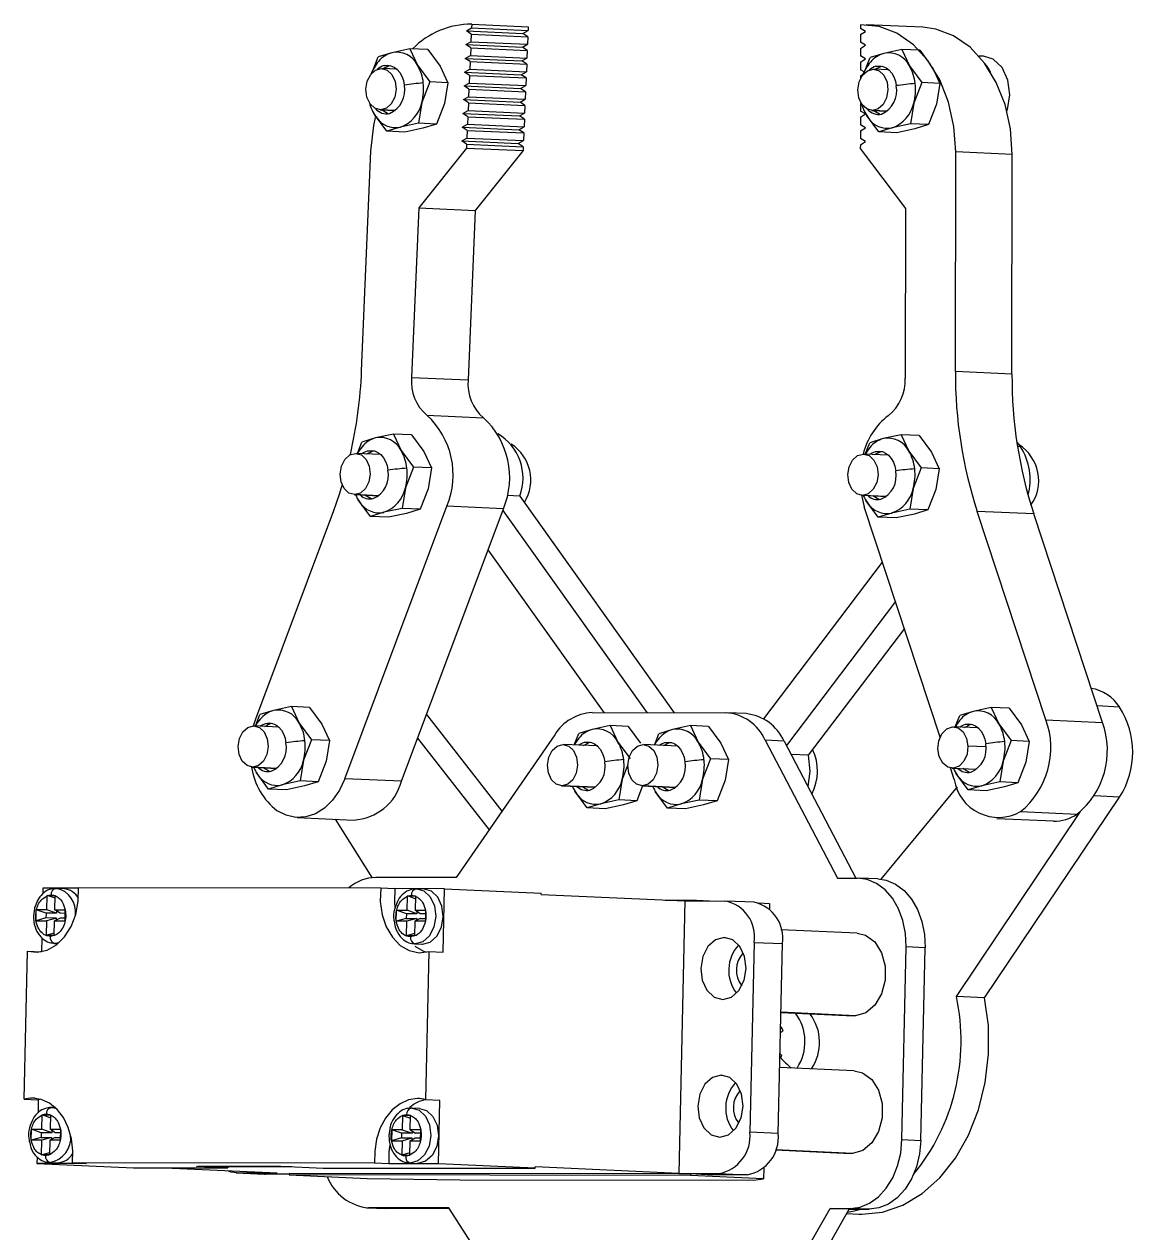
# Model space of a CAD drawing. Header units: millimetres. Extents: x 0 to 1189, y 0 to 841.
# Drawn here: x 595.31 to 627.51, y 487.13 to 522.24 of the extents above; entities that cross this region are included whole.
import ezdxf

# ---------------------------------------------------------------- set-up
doc = ezdxf.new("R2010")
doc.units = ezdxf.units.MM

msp = doc.modelspace()

# ---------------------------------------------------------------- linework, layer by layer
at = {"color": 7, "linetype": 'Continuous', "lineweight": 25}
for p, q in [((608.153, 522.042), (608.302, 522.126)), ((608.307, 522.236), (608.302, 522.126)), ((608.302, 522.126), (609.945, 522.051)), ((608.307, 522.236), (609.95, 522.162)), ((609.95, 522.162), (609.945, 522.051)), ((619.598, 522.221), (619.598, 522.111)), ((619.744, 522.027), (619.598, 522.111)), ((621.408, 522.146), (619.765, 522.221)), ((608.295, 521.947), (608.153, 522.042)), ((608.153, 522.042), (609.796, 521.968)), ((608.295, 521.947), (608.285, 521.726)), ((608.295, 521.947), (609.938, 521.872)), ((609.796, 521.968), (609.945, 522.051)), ((609.938, 521.872), (609.796, 521.968)), ((609.938, 521.872), (609.928, 521.652)), ((619.598, 521.932), (619.744, 522.027)), ((619.598, 521.932), (619.598, 521.711)), ((605.985, 521.407), (605.594, 521.287)), ((606.509, 521.521), (605.985, 521.407)), ((606.509, 521.521), (606.733, 521.042)), ((607.032, 521.497), (606.509, 521.521)), ((607.032, 521.497), (607.39, 521.012)), ((608.136, 521.643), (608.285, 521.726)), ((608.278, 521.547), (608.136, 521.643)), ((608.136, 521.643), (609.779, 521.568)), ((608.278, 521.547), (608.268, 521.327)), ((608.278, 521.547), (609.921, 521.473)), ((608.285, 521.726), (609.928, 521.652)), ((609.779, 521.568), (609.928, 521.652)), ((609.921, 521.473), (609.779, 521.568)), ((609.921, 521.473), (609.911, 521.252)), ((619.597, 521.532), (619.743, 521.627)), ((619.597, 521.532), (619.597, 521.312)), ((619.743, 521.627), (619.598, 521.711)), ((620.272, 521.388), (619.882, 521.268)), ((620.796, 521.502), (620.272, 521.388)), ((620.796, 521.502), (621.02, 521.023)), ((621.319, 521.478), (620.796, 521.502)), ((621.319, 521.478), (621.622, 521.069)), ((605.406, 520.805), (605.594, 521.287)), ((606.733, 521.042), (607.091, 520.557)), ((608.119, 521.243), (608.268, 521.327)), ((608.261, 521.148), (608.119, 521.243)), ((608.119, 521.243), (609.762, 521.168)), ((608.261, 521.148), (608.251, 520.927)), ((608.261, 521.148), (609.904, 521.073)), ((608.268, 521.327), (609.911, 521.252)), ((609.762, 521.168), (609.911, 521.252)), ((609.904, 521.073), (609.762, 521.168)), ((609.904, 521.073), (609.894, 520.853)), ((619.743, 521.228), (619.597, 521.312)), ((619.597, 521.133), (619.743, 521.228)), ((619.597, 521.133), (619.597, 520.912)), ((619.698, 520.799), (619.882, 521.268)), ((623.17, 521.303), (623.035, 521.309)), ((606.137, 520.926), (605.699, 520.945)), ((605.737, 520.944), (605.901, 521.026)), ((605.76, 521.032), (605.901, 521.026)), ((605.901, 521.026), (605.943, 521.034)), ((607.39, 521.012), (607.614, 520.534)), ((608.102, 520.843), (608.251, 520.927)), ((608.244, 520.748), (608.102, 520.843)), ((608.102, 520.843), (609.745, 520.769)), ((608.244, 520.748), (608.234, 520.527)), ((608.244, 520.748), (609.887, 520.673)), ((608.251, 520.927), (609.894, 520.853)), ((609.745, 520.769), (609.894, 520.853)), ((609.887, 520.673), (609.745, 520.769)), ((619.596, 520.733), (619.671, 520.781)), ((619.596, 520.733), (619.596, 520.648)), ((619.702, 520.851), (619.597, 520.912)), ((620.424, 520.907), (619.986, 520.926)), ((620.024, 520.925), (620.188, 521.007)), ((620.048, 521.013), (620.188, 521.007)), ((620.188, 521.007), (620.23, 521.015)), ((621.02, 521.023), (621.379, 520.538)), ((621.677, 520.993), (621.901, 520.515)), ((607.091, 520.557), (606.858, 519.961)), ((607.614, 520.534), (607.091, 520.557)), ((607.614, 520.534), (607.515, 519.932)), ((608.085, 520.444), (608.234, 520.527)), ((608.227, 520.348), (608.085, 520.444)), ((608.085, 520.444), (609.728, 520.369)), ((608.227, 520.348), (608.217, 520.128)), ((608.227, 520.348), (609.87, 520.274)), ((608.234, 520.527), (609.877, 520.453)), ((609.728, 520.369), (609.877, 520.453)), ((609.87, 520.274), (609.728, 520.369)), ((609.887, 520.673), (609.877, 520.453)), ((621.379, 520.538), (621.145, 519.943)), ((621.901, 520.515), (621.379, 520.538)), ((621.901, 520.515), (621.802, 519.913)), ((608.068, 520.044), (608.217, 520.128)), ((608.21, 519.949), (608.068, 520.044)), ((608.068, 520.044), (609.711, 519.97)), ((608.217, 520.128), (609.86, 520.053)), ((609.711, 519.97), (609.86, 520.053)), ((609.87, 520.274), (609.86, 520.053)), ((605.644, 519.747), (606.082, 519.727)), ((606.858, 519.961), (606.759, 519.36)), ((607.515, 519.932), (607.282, 519.336)), ((608.051, 519.644), (608.2, 519.728)), ((608.193, 519.549), (608.051, 519.644)), ((608.051, 519.644), (609.694, 519.57)), ((608.21, 519.949), (608.2, 519.728)), ((608.2, 519.728), (609.843, 519.654)), ((608.21, 519.949), (609.853, 519.874)), ((609.694, 519.57), (609.843, 519.654)), ((609.853, 519.874), (609.711, 519.97)), ((609.853, 519.874), (609.843, 519.654)), ((619.595, 519.934), (619.595, 519.713)), ((619.741, 519.629), (619.595, 519.713)), ((619.931, 519.728), (620.369, 519.708)), ((621.145, 519.943), (621.046, 519.341)), ((621.802, 519.913), (621.569, 519.317)), ((605.844, 519.125), (605.486, 519.61)), ((606.759, 519.36), (606.234, 519.246)), ((607.282, 519.336), (606.759, 519.36)), ((607.282, 519.336), (606.891, 519.216)), ((608.034, 519.245), (608.183, 519.328)), ((608.193, 519.549), (608.183, 519.328)), ((608.183, 519.328), (609.826, 519.254)), ((608.193, 519.549), (609.836, 519.474)), ((609.836, 519.474), (609.694, 519.57)), ((609.836, 519.474), (609.826, 519.254)), ((619.595, 519.534), (619.594, 519.313)), ((619.74, 519.229), (619.594, 519.313)), ((619.595, 519.534), (619.741, 519.629)), ((620.131, 519.106), (619.773, 519.591)), ((621.046, 519.341), (620.522, 519.227)), ((621.569, 519.317), (621.046, 519.341)), ((621.569, 519.317), (621.179, 519.197)), ((606.234, 519.246), (605.844, 519.125)), ((606.367, 519.102), (605.844, 519.125)), ((606.891, 519.216), (606.367, 519.102)), ((608.017, 518.845), (608.166, 518.929)), ((608.176, 519.149), (608.034, 519.245)), ((608.034, 519.245), (609.677, 519.17)), ((608.176, 519.149), (608.166, 518.929)), ((608.166, 518.929), (609.809, 518.854)), ((608.176, 519.149), (609.819, 519.075)), ((609.677, 519.17), (609.826, 519.254)), ((609.819, 519.075), (609.677, 519.17)), ((609.819, 519.075), (609.809, 518.854)), ((619.594, 519.134), (619.74, 519.229)), ((619.594, 519.134), (619.594, 518.914)), ((620.522, 519.227), (620.131, 519.106)), ((620.654, 519.083), (620.131, 519.106)), ((621.179, 519.197), (620.654, 519.083)), ((608.154, 518.639), (606.768, 516.899)), ((608.159, 518.75), (608.017, 518.845)), ((608.017, 518.845), (609.66, 518.771)), ((608.159, 518.75), (608.154, 518.639)), ((608.154, 518.639), (609.797, 518.565)), ((608.159, 518.75), (609.802, 518.675)), ((609.66, 518.771), (609.809, 518.854)), ((609.802, 518.675), (609.66, 518.771)), ((609.802, 518.675), (609.797, 518.565)), ((619.594, 518.735), (619.593, 518.624)), ((619.593, 518.624), (620.903, 516.881)), ((619.74, 518.83), (619.594, 518.914)), ((619.594, 518.735), (619.74, 518.83)), ((605.109, 512.169), (605.38, 518.55)), ((609.797, 518.565), (608.411, 516.825)), ((622.355, 512.146), (622.364, 518.528)), ((624.006, 518.454), (622.364, 518.528)), ((623.997, 512.072), (624.006, 518.454)), ((606.768, 516.899), (606.558, 511.976)), ((606.768, 516.899), (608.411, 516.825)), ((608.411, 516.825), (608.201, 511.901)), ((620.903, 516.881), (620.896, 511.957)), ((606.558, 511.976), (608.201, 511.901)), ((623.997, 512.072), (622.355, 512.146)), ((607.004, 510.878), (608.646, 510.803)), ((605.509, 510.217), (605.118, 510.097)), ((606.033, 510.331), (605.509, 510.217)), ((606.033, 510.331), (606.257, 509.852)), ((606.556, 510.307), (606.033, 510.331)), ((606.556, 510.307), (606.914, 509.822)), ((620.256, 510.197), (619.866, 510.077)), ((620.781, 510.311), (620.256, 510.197)), ((620.781, 510.311), (621.005, 509.833)), ((621.303, 510.288), (620.781, 510.311)), ((621.303, 510.288), (621.662, 509.803)), ((604.989, 509.766), (605.118, 510.097)), ((605.261, 509.754), (605.425, 509.836)), ((605.284, 509.842), (605.425, 509.836)), ((605.425, 509.836), (605.466, 509.844)), ((606.257, 509.852), (606.615, 509.367)), ((606.914, 509.822), (607.138, 509.344)), ((619.737, 509.747), (619.866, 510.077)), ((620.009, 509.734), (620.173, 509.817)), ((620.032, 509.823), (620.173, 509.817)), ((620.173, 509.817), (620.214, 509.825)), ((621.005, 509.833), (621.363, 509.348)), ((621.662, 509.803), (621.886, 509.324)), ((624.14, 510.093), (624.248, 509.96)), ((605.661, 509.736), (604.949, 509.768)), ((620.408, 509.716), (619.696, 509.748)), ((606.615, 509.367), (606.382, 508.772)), ((607.138, 509.344), (606.615, 509.367)), ((607.138, 509.344), (607.039, 508.742)), ((621.363, 509.348), (621.13, 508.752)), ((621.886, 509.324), (621.363, 509.348)), ((621.886, 509.324), (621.787, 508.722)), ((606.382, 508.772), (606.283, 508.17)), ((621.13, 508.752), (621.031, 508.15)), ((604.894, 508.569), (605.606, 508.537)), ((605.368, 507.936), (605.01, 508.42)), ((607.039, 508.742), (606.805, 508.146)), ((609.707, 508.529), (609.337, 508.546)), ((609.707, 508.529), (614.189, 502.236)), ((619.623, 508.551), (619.707, 508.22)), ((619.642, 508.55), (620.354, 508.517)), ((620.116, 507.916), (619.758, 508.401)), ((621.787, 508.722), (621.553, 508.127)), ((602.036, 502.059), (604.298, 508.108)), ((604.623, 500.318), (607.584, 508.236)), ((605.758, 508.056), (605.368, 507.936)), ((606.283, 508.17), (605.758, 508.056)), ((606.265, 500.244), (609.227, 508.161)), ((606.805, 508.146), (606.283, 508.17)), ((606.805, 508.146), (606.415, 508.026)), ((609.227, 508.161), (607.584, 508.236)), ((609.208, 508.112), (613.393, 502.237)), ((621.913, 501.529), (619.707, 508.22)), ((621.031, 508.15), (620.506, 508.036)), ((621.553, 508.127), (621.031, 508.15)), ((621.553, 508.127), (621.163, 508.006)), ((624.983, 502.029), (622.987, 508.083)), ((624.63, 508.008), (622.987, 508.083)), ((605.891, 507.912), (605.368, 507.936)), ((606.415, 508.026), (605.891, 507.912)), ((620.506, 508.036), (620.116, 507.916)), ((620.639, 507.892), (620.116, 507.916)), ((621.163, 508.006), (620.639, 507.892)), ((626.626, 501.955), (624.63, 508.008)), ((612.152, 502.238), (608.781, 506.971)), ((616.788, 502.054), (620.238, 506.608)), ((620.615, 505.465), (617.445, 501.281)), ((620.873, 504.684), (618.081, 501)), ((602.027, 501.848), (602.157, 502.179)), ((602.547, 502.299), (602.157, 502.179)), ((603.072, 502.413), (602.547, 502.299)), ((603.072, 502.413), (603.296, 501.935)), ((603.594, 502.39), (603.072, 502.413)), ((603.594, 502.39), (603.953, 501.905)), ((606.991, 502.183), (609.182, 499.371)), ((611.806, 502.239), (615.682, 502.234)), ((616.277, 502.208), (615.729, 502.233)), ((622.35, 501.822), (622.48, 502.152)), ((622.87, 502.272), (622.48, 502.152)), ((623.394, 502.386), (622.87, 502.272)), ((623.394, 502.386), (623.618, 501.908)), ((623.917, 502.363), (623.394, 502.386)), ((623.917, 502.363), (624.275, 501.878)), ((601.968, 501.851), (602.036, 502.059)), ((602.699, 501.818), (601.987, 501.85)), ((602.3, 501.836), (602.463, 501.918)), ((602.323, 501.925), (602.463, 501.918)), ((602.463, 501.918), (602.505, 501.927)), ((603.296, 501.935), (603.654, 501.45)), ((603.953, 501.905), (604.177, 501.426)), ((611.805, 501.749), (611.415, 501.629)), ((612.329, 501.863), (611.805, 501.749)), ((612.329, 501.863), (612.553, 501.384)), ((612.852, 501.839), (612.329, 501.863)), ((612.852, 501.839), (613.21, 501.355)), ((614.137, 501.746), (613.746, 501.626)), ((614.661, 501.86), (614.137, 501.746)), ((614.661, 501.86), (614.885, 501.381)), ((615.184, 501.836), (614.661, 501.86)), ((615.184, 501.836), (615.542, 501.351)), ((623.022, 501.791), (622.31, 501.823)), ((622.622, 501.809), (622.786, 501.892)), ((622.645, 501.898), (622.786, 501.892)), ((622.786, 501.892), (622.828, 501.9)), ((623.618, 501.908), (623.977, 501.423)), ((624.275, 501.878), (624.499, 501.399)), ((624.983, 502.029), (626.626, 501.955)), ((603.654, 501.45), (603.42, 500.854)), ((604.177, 501.426), (603.654, 501.45)), ((604.177, 501.426), (604.078, 500.824)), ((606.734, 501.496), (608.81, 498.832)), ((610.717, 501.592), (607.853, 497.446)), ((611.285, 501.298), (611.415, 501.629)), ((611.58, 501.375), (611.721, 501.368)), ((611.721, 501.368), (611.763, 501.376)), ((612.553, 501.384), (612.912, 500.9)), ((613.617, 501.295), (613.746, 501.626)), ((614.053, 501.365), (614.095, 501.373)), ((614.885, 501.381), (615.243, 500.896)), ((616.831, 501.433), (618.929, 497.432)), ((617.378, 501.408), (616.831, 501.433)), ((617.378, 501.408), (619.464, 497.431)), ((623.977, 501.423), (623.743, 500.827)), ((624.499, 501.399), (623.977, 501.423)), ((624.499, 501.399), (624.4, 500.797)), ((611.957, 501.268), (610.971, 501.312)), ((611.557, 501.286), (611.721, 501.368)), ((614.289, 501.265), (613.303, 501.309)), ((613.889, 501.283), (614.053, 501.365)), ((613.912, 501.371), (614.053, 501.365)), ((615.542, 501.351), (615.766, 500.873)), ((618.081, 501), (617.58, 501.022)), ((603.42, 500.854), (603.322, 500.252)), ((604.078, 500.824), (603.844, 500.228)), ((612.84, 500.718), (612.678, 500.304)), ((615.243, 500.896), (615.01, 500.301)), ((615.766, 500.873), (615.243, 500.896)), ((615.766, 500.873), (615.667, 500.271)), ((623.743, 500.827), (623.644, 500.225)), ((624.4, 500.797), (624.167, 500.201)), ((601.933, 500.651), (602.645, 500.619)), ((602.407, 500.018), (602.048, 500.503)), ((622.32, 500.295), (622.209, 500.63)), ((622.256, 500.625), (622.967, 500.592)), ((622.729, 499.991), (622.371, 500.476)), ((602.797, 500.138), (602.407, 500.018)), ((602.929, 499.994), (602.407, 500.018)), ((603.322, 500.252), (602.797, 500.138)), ((603.454, 500.108), (602.929, 499.994)), ((603.844, 500.228), (603.322, 500.252)), ((603.844, 500.228), (603.454, 500.108)), ((606.265, 500.244), (604.623, 500.318)), ((610.917, 500.114), (611.902, 500.069)), ((612.678, 500.304), (612.579, 499.702)), ((613.271, 500.11), (613.102, 499.678)), ((613.249, 500.111), (614.234, 500.066)), ((615.01, 500.301), (614.911, 499.699)), ((615.667, 500.271), (615.434, 499.675)), ((622.402, 500.083), (620.188, 497.398)), ((623.119, 500.111), (622.729, 499.991)), ((623.252, 499.967), (622.729, 499.991)), ((623.644, 500.225), (623.119, 500.111)), ((623.777, 500.081), (623.252, 499.967)), ((624.167, 500.201), (623.644, 500.225)), ((624.167, 500.201), (623.777, 500.081)), ((611.664, 499.468), (611.306, 499.952)), ((612.579, 499.702), (612.054, 499.588)), ((613.102, 499.678), (612.579, 499.702)), ((613.102, 499.678), (612.712, 499.558)), ((613.996, 499.465), (613.638, 499.949)), ((614.911, 499.699), (614.386, 499.585)), ((615.434, 499.675), (614.911, 499.699)), ((615.434, 499.675), (615.043, 499.555)), ((623.204, 493.956), (627.123, 499.783)), ((612.054, 499.588), (611.664, 499.468)), ((612.187, 499.444), (611.664, 499.468)), ((612.712, 499.558), (612.187, 499.444)), ((614.386, 499.585), (613.996, 499.465)), ((614.519, 499.441), (613.996, 499.465)), ((615.043, 499.555), (614.519, 499.441)), ((622.382, 493.993), (625.992, 499.361)), ((624.246, 499.361), (625.888, 499.286)), ((603.239, 499.191), (604.881, 499.116)), ((605.419, 497.445), (604.355, 499.14)), ((623.561, 499.164), (625.204, 499.09)), ((607.853, 497.446), (605.521, 497.449)), ((618.929, 497.432), (619.512, 497.431)), ((620.106, 497.405), (619.559, 497.43)), ((595.855, 497.139), (595.851, 496.97)), ((596.885, 497.137), (595.855, 497.139)), ((595.966, 496.509), (595.975, 496.916)), ((596.207, 496.845), (595.976, 496.927)), ((596.01, 496.927), (596.174, 496.927)), ((596.199, 496.509), (596.208, 496.916)), ((596.234, 497.132), (596.252, 497.131)), ((596.471, 497.121), (596.252, 497.131)), ((596.884, 497.155), (605.663, 497.144)), ((605.663, 497.144), (606.074, 497.125)), ((607.514, 497.123), (606.074, 497.125)), ((606.429, 496.496), (606.438, 496.903)), ((606.669, 496.831), (606.438, 496.914)), ((606.472, 496.914), (606.637, 496.913)), ((606.671, 496.902), (606.662, 496.495)), ((606.696, 497.118), (606.715, 497.117)), ((606.934, 497.108), (606.715, 497.117)), ((607.473, 495.276), (607.514, 497.123)), ((607.514, 497.123), (610.32, 496.996)), ((610.319, 496.956), (610.32, 496.996)), ((610.319, 496.956), (614.495, 496.767)), ((595.607, 496.538), (595.579, 496.337)), ((595.654, 496.19), (595.661, 496.499)), ((595.945, 496.408), (595.661, 496.51)), ((595.966, 496.509), (595.664, 496.51)), ((596.25, 496.408), (595.966, 496.509)), ((596.35, 496.408), (596.199, 496.509)), ((596.199, 496.509), (596.502, 496.509)), ((596.252, 496.474), (596.25, 496.408)), ((596.497, 496.189), (596.504, 496.498)), ((606.098, 496.607), (606.07, 496.535)), ((606.117, 496.176), (606.124, 496.485)), ((606.408, 496.394), (606.124, 496.496)), ((606.126, 496.496), (606.429, 496.496)), ((606.713, 496.394), (606.429, 496.496)), ((606.812, 496.394), (606.662, 496.495)), ((606.662, 496.495), (606.965, 496.495)), ((606.714, 496.46), (606.713, 496.394)), ((606.967, 496.484), (606.96, 496.175)), ((613.928, 496.792), (614.838, 496.791)), ((614.495, 496.767), (614.321, 488.85)), ((614.495, 496.767), (615.661, 496.765)), ((614.837, 496.766), (614.838, 496.791)), ((614.838, 496.791), (615.404, 496.765)), ((616.51, 496.727), (615.689, 496.764)), ((616.632, 496.71), (616.96, 496.695)), ((616.96, 496.695), (616.956, 496.532)), ((595.942, 496.272), (595.654, 496.19)), ((595.654, 496.19), (595.959, 496.19)), ((595.945, 496.408), (595.942, 496.272)), ((596.247, 496.271), (595.942, 496.272)), ((596.25, 496.408), (595.945, 496.408)), ((595.959, 496.19), (595.95, 495.772)), ((596.247, 496.271), (595.959, 496.19)), ((596.183, 495.771), (596.192, 496.189)), ((596.192, 496.189), (596.347, 496.271)), ((596.192, 496.189), (596.497, 496.189)), ((596.246, 496.218), (596.247, 496.271)), ((596.499, 496.271), (596.347, 496.271)), ((596.502, 496.407), (596.35, 496.408)), ((606.405, 496.258), (606.117, 496.176)), ((606.422, 496.176), (606.117, 496.176)), ((606.408, 496.394), (606.405, 496.258)), ((606.405, 496.258), (606.71, 496.257)), ((606.713, 496.394), (606.408, 496.394)), ((606.413, 495.758), (606.422, 496.176)), ((606.71, 496.257), (606.422, 496.176)), ((606.655, 496.175), (606.646, 495.757)), ((606.809, 496.257), (606.655, 496.175)), ((606.96, 496.175), (606.655, 496.175)), ((606.71, 496.257), (606.709, 496.204)), ((606.809, 496.257), (606.962, 496.257)), ((606.965, 496.394), (606.812, 496.394)), ((595.95, 495.772), (596.185, 495.838)), ((595.95, 495.772), (596.183, 495.771)), ((606.647, 495.824), (606.413, 495.758)), ((606.646, 495.757), (606.413, 495.758)), ((619.505, 495.831), (617.288, 495.932)), ((595.823, 495.697), (595.814, 495.293)), ((596.18, 495.533), (596.29, 495.528)), ((596.198, 495.533), (596.18, 495.533)), ((606.642, 495.519), (606.861, 495.509)), ((606.661, 495.519), (606.642, 495.519)), ((606.661, 495.519), (606.88, 495.509)), ((606.861, 495.509), (606.88, 495.509)), ((616.509, 495.564), (616.387, 490.047)), ((616.509, 495.564), (617.33, 495.527)), ((617.209, 490.01), (617.33, 495.527)), ((620.803, 489.833), (620.926, 495.43)), ((621.473, 495.405), (620.926, 495.43)), ((621.35, 489.808), (621.473, 495.405)), ((595.309, 491.008), (595.403, 495.31)), ((595.403, 495.31), (595.807, 495.292)), ((607.063, 495.295), (606.968, 490.993)), ((607.063, 495.295), (607.473, 495.276)), ((623.204, 493.956), (622.382, 493.993)), ((617.286, 493.529), (619.396, 493.433)), ((619.452, 493.433), (619.396, 493.433)), ((619.417, 491.833), (617.251, 491.931)), ((595.309, 491.008), (595.719, 490.989)), ((595.719, 490.989), (595.711, 490.61)), ((607.379, 490.974), (606.968, 490.993)), ((607.338, 489.127), (607.379, 490.974)), ((595.826, 490.133), (595.835, 490.551)), ((595.835, 490.551), (596.069, 490.551)), ((596.067, 490.469), (595.835, 490.551)), ((596.069, 490.551), (596.059, 490.133)), ((596.094, 490.767), (596.112, 490.766)), ((596.214, 490.762), (596.112, 490.766)), ((606.298, 490.538), (606.289, 490.12)), ((606.531, 490.537), (606.298, 490.538)), ((606.298, 490.538), (606.529, 490.455)), ((606.522, 490.119), (606.531, 490.537)), ((606.556, 490.753), (606.575, 490.752)), ((606.794, 490.742), (606.575, 490.752)), ((605.928, 490.148), (605.902, 489.958)), ((595.514, 489.814), (595.521, 490.134)), ((595.802, 489.896), (595.514, 489.814)), ((595.819, 489.814), (595.514, 489.814)), ((595.521, 490.134), (595.826, 490.133)), ((595.805, 490.032), (595.521, 490.134)), ((595.805, 490.032), (595.802, 489.896)), ((595.802, 489.896), (596.107, 489.895)), ((596.11, 490.032), (595.805, 490.032)), ((595.81, 489.395), (595.819, 489.814)), ((596.107, 489.895), (595.819, 489.814)), ((596.11, 490.032), (595.826, 490.133)), ((596.052, 489.813), (596.043, 489.395)), ((596.207, 489.895), (596.052, 489.813)), ((596.357, 489.813), (596.052, 489.813)), ((596.059, 490.133), (596.364, 490.133)), ((596.21, 490.032), (596.059, 490.133)), ((596.107, 489.895), (596.106, 489.842)), ((596.112, 490.098), (596.11, 490.032)), ((596.207, 489.895), (596.359, 489.895)), ((596.362, 490.031), (596.21, 490.032)), ((596.364, 490.133), (596.357, 489.813)), ((605.902, 489.958), (605.909, 489.846)), ((605.984, 490.12), (605.977, 489.8)), ((606.265, 489.882), (605.977, 489.8)), ((605.977, 489.8), (606.282, 489.8)), ((606.289, 490.12), (605.984, 490.12)), ((606.268, 490.018), (605.984, 490.12)), ((606.268, 490.018), (606.265, 489.882)), ((606.265, 489.882), (606.57, 489.881)), ((606.573, 490.018), (606.268, 490.018)), ((606.282, 489.8), (606.273, 489.382)), ((606.282, 489.8), (606.57, 489.881)), ((606.289, 490.12), (606.573, 490.018)), ((606.506, 489.381), (606.515, 489.799)), ((606.515, 489.799), (606.669, 489.881)), ((606.515, 489.799), (606.82, 489.799)), ((606.827, 490.119), (606.522, 490.119)), ((606.522, 490.119), (606.672, 490.018)), ((606.57, 489.881), (606.569, 489.828)), ((606.574, 490.084), (606.573, 490.018)), ((606.669, 489.881), (606.822, 489.881)), ((606.825, 490.017), (606.672, 490.018)), ((606.82, 489.799), (606.827, 490.119)), ((617.209, 490.01), (616.387, 490.047)), ((620.803, 489.833), (621.35, 489.808)), ((595.81, 489.395), (596.045, 489.462)), ((606.507, 489.448), (606.273, 489.382)), ((617.127, 489.534), (619.308, 489.435)), ((595.683, 489.327), (595.679, 489.142)), ((595.679, 489.142), (598.485, 489.015)), ((597.119, 489.14), (595.679, 489.142)), ((596.043, 489.395), (595.81, 489.395)), ((596.04, 489.168), (596.259, 489.158)), ((596.059, 489.167), (596.04, 489.168)), ((596.059, 489.167), (596.278, 489.158)), ((596.259, 489.158), (596.278, 489.158)), ((605.488, 489.147), (596.708, 489.159)), ((596.708, 489.159), (597.119, 489.14)), ((605.898, 489.129), (605.488, 489.147)), ((607.338, 489.127), (605.898, 489.129)), ((606.273, 489.382), (606.506, 489.381)), ((606.503, 489.154), (606.722, 489.144)), ((606.521, 489.154), (606.503, 489.154)), ((606.521, 489.154), (606.74, 489.144)), ((606.74, 489.144), (606.722, 489.144)), ((610.145, 489), (607.338, 489.127)), ((619.364, 489.435), (619.308, 489.435)), ((598.485, 489.015), (601.225, 489.012)), ((599.395, 489.014), (602.661, 488.866)), ((600.309, 489.053), (600.352, 489.067)), ((601.225, 489.012), (600.309, 489.053)), ((600.352, 489.067), (602.762, 489.064)), ((601.226, 489.052), (601.225, 489.012)), ((601.226, 489.066), (601.226, 489.052)), ((601.226, 489.052), (603.086, 489.049)), ((601.467, 488.868), (602.289, 488.831)), ((601.495, 488.867), (602.661, 488.866)), ((602.317, 488.83), (601.495, 488.867)), ((602.289, 488.831), (602.317, 488.83)), ((603.003, 488.829), (602.317, 488.83)), ((602.762, 489.064), (603.994, 489.008)), ((603.004, 488.85), (603.003, 488.81)), ((614.662, 488.795), (603.003, 488.81)), ((603.003, 488.81), (605.271, 488.708)), ((614.663, 488.835), (603.004, 488.85)), ((603.994, 489.008), (610.145, 489)), ((614.321, 488.85), (610.145, 489.04)), ((610.145, 489), (610.145, 489.04)), ((614.321, 488.85), (615.487, 488.849)), ((614.663, 488.835), (614.662, 488.795)), ((616.784, 488.699), (614.662, 488.795)), ((615.142, 488.813), (614.663, 488.835)), ((616.308, 488.812), (615.142, 488.813)), ((615.487, 488.849), (616.308, 488.812)), ((616.791, 489.006), (616.784, 488.699)), ((605.271, 488.708), (607.969, 488.662)), ((607.969, 488.662), (616.49, 488.651)), ((616.49, 488.651), (616.784, 488.699)), ((605.263, 487.855), (605.811, 487.83)), ((607.642, 487.851), (605.31, 487.854)), ((605.31, 487.854), (605.858, 487.829)), ((605.858, 487.829), (605.811, 487.83)), ((607.658, 487.827), (605.858, 487.829)), ((610.213, 483.87), (607.642, 487.851)), ((616.444, 483.841), (618.718, 487.836)), ((616.992, 483.816), (619.266, 487.811)), ((618.718, 487.836), (619.301, 487.836)), ((619.266, 487.811), (618.718, 487.836)), ((619.193, 487.683), (619.554, 487.666)), ((619.266, 487.811), (619.849, 487.811)), ((619.849, 487.811), (619.301, 487.836))]:
    msp.add_line(p, q, dxfattribs=at)
at = {"color": 8, "linetype": 'Continuous', "lineweight": 25}
for p, q in [((606.085, 519.727), (605.658, 519.746)), ((620.372, 519.708), (619.945, 519.727)), ((624.248, 509.96), (624.16, 509.964)), ((605.609, 508.537), (604.908, 508.569)), ((620.357, 508.518), (619.656, 508.549)), ((627.121, 502.4), (626.469, 502.43)), ((623.241, 501.239), (622.72, 501.263)), ((602.648, 500.619), (601.947, 500.651)), ((611.905, 500.069), (610.931, 500.113)), ((614.237, 500.066), (613.263, 500.11)), ((627.123, 499.783), (626.392, 499.816)), ((596.313, 495.548), (596.198, 495.533)), ((596.198, 495.533), (596.29, 495.528)), ((615.637, 495.706), (615.679, 495.704)), ((619.452, 493.433), (617.286, 493.532)), ((615.549, 491.708), (615.591, 491.706)), ((595.627, 491.037), (595.55, 491.041)), ((606.806, 491.022), (606.729, 491.026)), ((596.112, 490.766), (596.234, 490.743)), ((619.364, 489.435), (617.127, 489.537))]:
    msp.add_line(p, q, dxfattribs=at)
at = {"color": 7, "linetype": 'Continuous', "lineweight": 25, "flags": 128}
for points in [[(622.364, 518.528), (622.311, 519.267), (622.155, 519.973), (621.9, 520.62), (621.556, 521.182), (621.137, 521.639), (620.658, 521.972), (620.139, 522.168), (619.598, 522.221)], [(624.006, 518.454), (623.954, 519.192), (623.797, 519.899), (623.542, 520.545), (623.199, 521.108), (622.779, 521.564), (622.301, 521.897), (621.782, 522.094), (621.408, 522.146)], [(605.76, 521.032), (605.861, 521.044), (605.961, 521.029), (606.056, 520.988), (606.144, 520.921), (606.219, 520.832), (606.28, 520.724), (606.324, 520.601), (606.349, 520.469)], [(623.849, 519.714), (623.863, 519.754), (623.935, 520.183), (623.882, 520.611), (623.713, 520.975), (623.454, 521.218), (623.17, 521.303)], [(623.386, 520.831), (623.291, 520.994), (623.207, 521.097)], [(605.658, 519.746), (605.492, 519.792), (605.353, 519.922), (605.262, 520.117), (605.234, 520.347), (605.272, 520.576), (605.372, 520.77), (605.516, 520.9), (605.685, 520.946)], [(605.685, 520.946), (605.851, 520.9), (605.99, 520.77), (606.08, 520.575), (606.109, 520.345), (606.07, 520.116), (605.971, 519.922), (605.827, 519.792), (605.658, 519.746)], [(619.945, 519.727), (619.779, 519.773), (619.64, 519.903), (619.55, 520.098), (619.521, 520.328), (619.56, 520.557), (619.659, 520.752), (619.803, 520.881), (619.972, 520.927)], [(619.972, 520.927), (620.138, 520.881), (620.277, 520.751), (620.368, 520.556), (620.396, 520.327), (620.357, 520.097), (620.258, 519.903), (620.114, 519.773), (619.945, 519.727)], [(620.048, 521.013), (620.148, 521.025), (620.248, 521.01), (620.344, 520.969), (620.431, 520.902), (620.506, 520.813), (620.567, 520.705), (620.611, 520.583), (620.636, 520.45)], [(605.879, 519.636), (605.861, 519.641), (605.683, 519.745)], [(620.166, 519.617), (620.148, 519.622), (619.97, 519.726)], [(605.38, 518.55), (605.465, 519.289), (605.515, 519.527)], [(605.122, 509.962), (605.04, 509.856), (604.984, 509.766)], [(605.12, 509.76), (605.187, 509.804), (605.284, 509.842)], [(605.284, 509.842), (605.385, 509.855), (605.485, 509.839), (605.58, 509.798), (605.668, 509.731), (605.743, 509.642), (605.804, 509.534), (605.848, 509.412), (605.873, 509.279)], [(619.87, 509.943), (619.788, 509.836), (619.732, 509.747)], [(619.868, 509.741), (619.934, 509.784), (620.032, 509.823)], [(620.032, 509.823), (620.133, 509.835), (620.233, 509.82), (620.328, 509.778), (620.415, 509.712), (620.491, 509.623), (620.552, 509.515), (620.596, 509.392), (620.621, 509.259)], [(604.908, 508.569), (604.742, 508.615), (604.603, 508.745), (604.513, 508.94), (604.484, 509.169), (604.523, 509.399), (604.622, 509.593), (604.766, 509.723), (604.935, 509.768)], [(604.935, 509.768), (605.101, 509.722), (605.24, 509.592), (605.331, 509.398), (605.359, 509.168), (605.32, 508.939), (605.221, 508.744), (605.077, 508.614), (604.908, 508.569)], [(619.656, 508.549), (619.49, 508.595), (619.351, 508.725), (619.26, 508.92), (619.232, 509.15), (619.27, 509.379), (619.369, 509.574), (619.514, 509.703), (619.682, 509.749)], [(619.682, 509.749), (619.849, 509.703), (619.988, 509.573), (620.078, 509.378), (620.107, 509.148), (620.068, 508.919), (619.969, 508.725), (619.824, 508.595), (619.656, 508.549)], [(604.298, 508.108), (604.466, 508.587), (604.547, 508.844)], [(605.403, 508.446), (605.384, 508.451), (605.207, 508.555)], [(620.151, 508.427), (620.132, 508.432), (619.954, 508.536)], [(601.947, 500.651), (601.781, 500.697), (601.642, 500.827), (601.551, 501.022), (601.523, 501.251), (601.561, 501.481), (601.66, 501.675), (601.805, 501.805), (601.973, 501.851)], [(601.973, 501.851), (602.14, 501.805), (602.279, 501.675), (602.369, 501.48), (602.397, 501.25), (602.359, 501.021), (602.26, 500.826), (602.115, 500.697), (601.947, 500.651)], [(602.16, 502.044), (602.079, 501.938), (602.023, 501.849)], [(602.159, 501.842), (602.225, 501.886), (602.323, 501.925)], [(602.323, 501.925), (602.424, 501.937), (602.524, 501.922), (602.619, 501.88), (602.706, 501.814), (602.782, 501.725), (602.842, 501.617), (602.886, 501.494), (602.912, 501.361)], [(621.846, 501.185), (621.873, 501.417), (621.963, 501.62), (622.101, 501.762), (622.267, 501.822), (622.436, 501.792), (622.581, 501.675), (622.681, 501.489), (622.72, 501.263)], [(622.483, 502.018), (622.401, 501.911), (622.345, 501.822)], [(622.481, 501.816), (622.548, 501.859), (622.645, 501.898)], [(622.645, 501.898), (622.746, 501.91), (622.846, 501.895), (622.942, 501.853), (623.029, 501.787), (623.104, 501.698), (623.165, 501.59), (623.209, 501.467), (623.234, 501.334)], [(611.418, 501.494), (611.336, 501.388), (611.28, 501.298)], [(611.417, 501.292), (611.483, 501.336), (611.58, 501.375)], [(611.58, 501.375), (611.681, 501.387), (611.781, 501.372), (611.877, 501.33), (611.964, 501.263), (612.039, 501.174), (612.1, 501.066), (612.144, 500.944), (612.169, 500.811)], [(613.75, 501.491), (613.668, 501.385), (613.612, 501.295)], [(613.912, 501.371), (614.013, 501.384), (614.113, 501.368), (614.208, 501.327), (614.296, 501.26), (614.371, 501.171), (614.432, 501.063), (614.476, 500.941), (614.501, 500.808)], [(610.931, 500.113), (610.764, 500.159), (610.625, 500.289), (610.535, 500.484), (610.507, 500.714), (610.545, 500.943), (610.644, 501.138), (610.789, 501.267), (610.957, 501.313)], [(610.957, 501.313), (611.123, 501.267), (611.262, 501.137), (611.353, 500.942), (611.381, 500.712), (611.343, 500.483), (611.244, 500.289), (611.099, 500.159), (610.931, 500.113)], [(613.263, 500.11), (613.096, 500.156), (612.957, 500.286), (612.867, 500.481), (612.839, 500.711), (612.877, 500.94), (612.976, 501.134), (613.121, 501.264), (613.289, 501.31)], [(613.289, 501.31), (613.455, 501.264), (613.594, 501.134), (613.685, 500.939), (613.713, 500.709), (613.675, 500.48), (613.576, 500.286), (613.431, 500.156), (613.263, 500.11)], [(613.748, 501.289), (613.815, 501.333), (613.912, 501.371)], [(622.72, 501.263), (622.693, 501.031), (622.603, 500.828), (622.464, 500.686), (622.298, 500.626), (622.13, 500.656), (621.985, 500.773), (621.885, 500.959), (621.846, 501.185)], [(618.081, 501), (618.129, 500.536), (618.067, 500.094)], [(602.442, 500.529), (602.423, 500.533), (602.245, 500.637)], [(622.764, 500.502), (622.746, 500.507), (622.568, 500.61)], [(604.623, 500.318), (604.466, 499.984), (604.267, 499.696), (604.031, 499.465), (603.768, 499.301), (603.488, 499.209), (603.202, 499.193), (602.921, 499.254), (602.656, 499.389)], [(611.699, 499.978), (611.681, 499.983), (611.503, 500.087)], [(614.031, 499.975), (614.013, 499.98), (613.835, 500.084)], [(620.926, 495.43), (620.906, 495.82), (620.831, 496.195), (620.704, 496.541), (620.53, 496.844), (620.314, 497.093), (620.066, 497.278), (619.796, 497.392), (619.512, 497.431)], [(620.106, 497.405), (620.343, 497.367), (620.614, 497.253), (620.862, 497.068), (621.077, 496.819), (621.252, 496.516), (621.379, 496.17), (621.454, 495.795), (621.473, 495.405)], [(595.403, 495.31), (595.689, 495.278), (595.974, 495.339), (596.243, 495.49), (596.479, 495.723), (596.671, 496.024), (596.807, 496.377), (596.879, 496.761), (596.884, 497.155)], [(605.663, 497.144), (605.651, 496.75), (605.706, 496.365), (605.826, 496.012), (606.005, 495.711), (606.231, 495.477), (606.493, 495.325), (606.776, 495.263), (607.063, 495.295)], [(606.074, 497.125), (606.061, 496.731), (606.075, 496.58)], [(606.88, 495.509), (607.104, 495.569), (607.297, 495.742), (607.429, 496.002), (607.481, 496.308), (607.443, 496.614), (607.322, 496.873), (607.137, 497.047), (606.934, 497.108)], [(619.505, 495.831), (619.748, 495.772), (620.012, 495.575), (620.207, 495.264), (620.312, 494.877), (620.312, 494.461), (620.209, 494.065), (620.014, 493.738), (619.751, 493.518), (619.452, 493.433)], [(606.655, 495.449), (606.904, 495.307), (606.989, 495.278)], [(615.637, 495.706), (615.385, 495.637), (615.168, 495.443), (615.019, 495.151), (614.962, 494.807), (615.004, 494.463), (615.14, 494.171), (615.348, 493.975), (615.598, 493.906)], [(615.598, 493.906), (615.85, 493.975), (616.067, 494.169), (616.216, 494.461), (616.273, 494.805), (616.231, 495.149), (616.095, 495.441), (615.887, 495.637), (615.637, 495.706)], [(619.554, 487.666), (619.636, 487.664), (620.241, 487.726), (620.832, 487.928), (621.393, 488.264), (621.907, 488.724), (622.358, 489.294), (622.735, 489.959), (623.026, 490.698), (623.223, 491.491), (623.319, 492.314), (623.313, 493.144), (623.204, 493.956)], [(617.309, 492.278), (617.284, 492.306), (617.26, 492.335)], [(615.549, 491.708), (615.297, 491.639), (615.08, 491.445), (614.931, 491.153), (614.874, 490.809), (614.916, 490.464), (615.052, 490.172), (615.26, 489.977), (615.51, 489.908)], [(615.51, 489.908), (615.762, 489.977), (615.979, 490.171), (616.128, 490.463), (616.186, 490.807), (616.143, 491.151), (616.007, 491.443), (615.799, 491.639), (615.549, 491.708)], [(619.417, 491.833), (619.66, 491.773), (619.924, 491.576), (620.12, 491.266), (620.224, 490.879), (620.225, 490.463), (620.121, 490.067), (619.926, 489.74), (619.664, 489.52), (619.364, 489.435)], [(596.708, 489.159), (596.723, 489.512), (596.683, 489.859), (596.59, 490.184), (596.448, 490.473), (596.264, 490.712), (596.047, 490.892), (595.805, 491.003), (595.55, 491.041)], [(606.729, 491.026), (606.472, 490.989), (606.225, 490.878), (606, 490.699), (605.805, 490.46), (605.651, 490.172), (605.544, 489.847), (605.489, 489.5), (605.488, 489.147)], [(606.794, 490.742), (606.997, 490.682), (607.182, 490.508), (607.303, 490.249), (607.341, 489.943), (607.29, 489.637), (607.158, 489.377), (606.965, 489.204), (606.74, 489.144)], [(619.301, 487.836), (619.586, 487.874), (619.862, 487.987), (620.118, 488.171), (620.345, 488.42), (620.533, 488.722), (620.675, 489.068), (620.766, 489.443), (620.803, 489.833)], [(621.35, 489.808), (621.314, 489.418), (621.222, 489.043), (621.08, 488.698), (620.892, 488.395), (620.666, 488.147), (620.41, 487.962), (620.134, 487.849), (619.849, 487.811)], [(605.924, 489.682), (605.899, 489.482), (605.898, 489.129)], [(601.495, 488.867), (601.325, 488.891), (601.216, 488.931)], [(619.218, 487.727), (619.419, 487.764), (619.604, 487.811)]]:
    msp.add_lwpolyline(points, dxfattribs=at)
at = {"color": 8, "linetype": 'Continuous', "lineweight": 25, "flags": 128}
for points in [[(606.715, 497.117), (606.918, 497.057), (607.103, 496.883), (607.224, 496.624), (607.262, 496.318), (607.21, 496.012), (607.078, 495.752), (606.885, 495.579), (606.661, 495.519)], [(606.575, 490.752), (606.778, 490.692), (606.963, 490.518), (607.084, 490.259), (607.122, 489.952), (607.071, 489.647), (606.939, 489.387), (606.746, 489.214), (606.521, 489.154)]]:
    msp.add_lwpolyline(points, dxfattribs=at)
at = {"color": 7, "linetype": 'Continuous', "lineweight": 25}
for centre, radius, start, end in [((608.294, 519.854), 2.382, 89.672, 135.7249), ((606.203, 520.654), 0.784, 106.2019, 140.5432), ((606.121, 520.737), 0.684, 26.5303, 101.5173), ((620.491, 520.635), 0.784, 106.2019, 140.5432), ((620.408, 520.718), 0.684, 26.5303, 101.5173), ((606.594, 520.304), 1.308, 139.6051, 159.0775), ((605.629, 520.395), 1.279, 5.9996, 30.3727), ((620.881, 520.285), 1.308, 139.6051, 159.0775), ((605.888, 520.574), 0.476, 105.514, 132.7994), ((620.175, 520.555), 0.476, 105.514, 132.7993), ((619.917, 520.376), 1.279, 5.9996, 30.3727), ((605.627, 520.321), 0.738, 293.5033, 11.5547), ((607.567, 511.884), 8.671, 94.4013, 98.0734), ((605.417, 520.358), 1.494, 344.6184, 6.5771), ((619.914, 520.302), 0.738, 293.5033, 11.5547), ((621.854, 511.865), 8.671, 94.4013, 98.0734), ((619.704, 520.339), 1.494, 344.6184, 6.5771), ((606.594, 520.304), 1.308, 195.7308, 215.2032), ((605.831, 520.053), 0.419, 220.5168, 282.4319), ((605.914, 520.154), 0.963, 289.4136, 348.4739), ((620.881, 520.285), 1.308, 194.9401, 215.2032), ((620.118, 520.034), 0.419, 220.5169, 282.432), ((620.201, 520.135), 0.963, 289.4136, 348.4739), ((606.096, 519.902), 0.671, 211.6378, 281.8974), ((620.383, 519.883), 0.671, 211.6378, 281.8974), ((591.56, 512.739), 13.561, 347.1878, 357.5931), ((607.843, 511.857), 1.29, 174.7478, 229.4202), ((619.553, 511.902), 1.345, 309.208, 2.3227), ((635.322, 512.083), 12.968, 179.7205, 197.9679), ((636.965, 512.009), 12.968, 179.7205, 197.9679), ((609.486, 511.783), 1.29, 174.7478, 229.4202), ((605.418, 509.145), 2.349, 337.2285, 47.5431), ((621.619, 509.273), 2, 127.4689, 166.2347), ((607.061, 509.07), 2.349, 337.2285, 47.5431), ((605.727, 509.464), 0.784, 106.2019, 140.5432), ((605.645, 509.547), 0.684, 26.5303, 101.5173), ((608.288, 509.045), 1.51, 340.0127, 59.1129), ((620.475, 509.444), 0.784, 106.2019, 140.5432), ((620.393, 509.527), 0.684, 26.5303, 101.5173), ((605.153, 509.205), 1.279, 5.9996, 30.3727), ((608.781, 508.997), 1.241, 328.3312, 57.0347), ((619.901, 509.186), 1.279, 5.9996, 30.3727), ((623.527, 508.973), 1.246, 325.1603, 57.0574), ((622.747, 509.007), 1.778, 345.1101, 32.395), ((605.151, 509.131), 0.738, 293.5033, 11.5547), ((607.091, 500.694), 8.671, 94.4013, 98.0734), ((604.941, 509.168), 1.494, 344.6184, 6.5771), ((619.898, 509.111), 0.738, 293.5033, 11.5547), ((621.839, 500.674), 8.671, 94.4013, 98.0734), ((619.689, 509.148), 1.494, 344.6184, 6.5771), ((605.438, 508.964), 0.963, 289.4136, 348.4739), ((620.186, 508.945), 0.963, 289.4136, 348.4739), ((606.118, 509.114), 1.308, 204.7009, 215.2032), ((605.351, 508.845), 0.402, 224.9437, 283.531), ((620.866, 509.095), 1.308, 204.7009, 215.2032), ((620.098, 508.826), 0.402, 224.9437, 283.531), ((605.62, 508.712), 0.671, 211.6378, 281.8974), ((620.368, 508.692), 0.671, 211.6378, 281.8974), ((626.088, 501.727), 1.234, 33.0971, 80.062), ((602.766, 501.546), 0.784, 106.2019, 140.5432), ((602.684, 501.629), 0.684, 26.5303, 101.5173), ((611.874, 500.885), 1.356, 92.88, 148.5563), ((615.599, 500.891), 1.346, 23.7449, 86.4523), ((616.139, 500.859), 1.356, 23.866, 84.1586), ((623.088, 501.519), 0.784, 106.2019, 140.5432), ((623.006, 501.602), 0.684, 26.5303, 101.5173), ((625.094, 501.09), 2.413, 327.2061, 32.8732), ((602.192, 501.288), 1.279, 5.9996, 30.3727), ((612.024, 500.996), 0.784, 106.2019, 140.5432), ((611.941, 501.079), 0.684, 26.5303, 101.5173), ((614.355, 500.993), 0.784, 106.2019, 140.5432), ((614.273, 501.076), 0.684, 26.5303, 101.5173), ((622.514, 501.261), 1.279, 5.9996, 30.3727), ((622.739, 501.213), 2.388, 309.1228, 19.9703), ((624.381, 501.139), 2.388, 309.1228, 19.9703), ((604.13, 492.776), 8.671, 94.4013, 98.0734), ((601.98, 501.25), 1.494, 344.6184, 6.5771), ((611.449, 500.737), 1.279, 5.9996, 30.3727), ((613.781, 500.734), 1.279, 5.9996, 30.3727), ((624.452, 492.749), 8.671, 94.4013, 98.0734), ((622.302, 501.223), 1.494, 344.6184, 6.5771), ((602.189, 501.213), 0.738, 293.5033, 11.5547), ((616.896, 500.545), 1.453, 332.4026, 25.4018), ((622.512, 501.186), 0.738, 293.5033, 11.5547), ((602.477, 501.046), 0.963, 289.4136, 348.4739), ((611.447, 500.663), 0.738, 293.5033, 11.5547), ((613.387, 492.226), 8.671, 94.4013, 98.0734), ((611.237, 500.7), 1.494, 344.6184, 6.5771), ((613.779, 500.66), 0.738, 293.5033, 11.5547), ((615.719, 492.223), 8.671, 94.4013, 98.0734), ((613.569, 500.697), 1.494, 344.6184, 6.5771), ((622.799, 501.02), 0.963, 289.4136, 348.4739), ((603.856, 500.944), 1.964, 188.525, 232.3498), ((603.157, 501.197), 1.308, 204.7009, 215.2032), ((602.659, 500.794), 0.671, 211.6378, 281.8974), ((602.389, 500.928), 0.402, 224.9437, 283.531), ((623.479, 501.17), 1.308, 204.7009, 215.2032), ((622.981, 500.767), 0.671, 211.6378, 281.8974), ((622.712, 500.901), 0.402, 224.9437, 283.531), ((604.795, 500.636), 1.522, 273.2671, 345.0583), ((612.414, 500.646), 1.308, 204.7009, 215.2032), ((611.647, 500.378), 0.402, 224.9437, 283.531), ((611.734, 500.496), 0.963, 289.4136, 348.4739), ((614.746, 500.643), 1.308, 204.7009, 215.2032), ((613.979, 500.374), 0.402, 224.9437, 283.531), ((614.066, 500.493), 0.963, 289.4136, 348.4739), ((623.608, 500.497), 1.303, 188.9397, 299.311), ((611.916, 500.244), 0.671, 211.6378, 281.8974), ((614.248, 500.241), 0.671, 211.6378, 281.8974), ((625.246, 500.233), 1.145, 267.9101, 304.1691), ((605.545, 496.234), 1.215, 91.1197, 131.4784), ((596.264, 496.961), 0.173, 100.0483, 187.7367), ((596.409, 496.577), 0.548, 29.5116, 83.5156), ((606.726, 496.948), 0.173, 100.0483, 187.7367), ((615.471, 495.731), 1.051, 350.8876, 79.5884), ((616.282, 495.691), 1.061, 351.12, 77.5821), ((596.246, 495.709), 0.182, 170.5626, 254.9096), ((606.709, 495.695), 0.182, 170.5626, 254.9096), ((616.854, 494.75), 1.084, 137.0925, 217.7158), ((616.712, 494.756), 0.719, 135.9402, 218.8681), ((616.374, 492.701), 6.146, 320.8034, 12.1326), ((616.602, 492.676), 1.385, 326.3431, 37.06), ((617.025, 492.656), 1.385, 326.3431, 37.06), ((619.956, 490.052), 3.937, 131.4522, 132.9691), ((616.854, 492.762), 0.552, 25.8324, 39.493), ((616.831, 492.585), 0.569, 320.5817, 327.2764), ((616.864, 492.559), 0.527, 318.3124, 320.5258), ((616.766, 490.752), 1.084, 137.0925, 217.7158), ((616.624, 490.758), 0.719, 135.9402, 218.8681), ((595.55, 490.137), 0.904, 89.9987, 105.468), ((595.966, 490.095), 0.927, 100.7304, 105.3834), ((607.177, 489.97), 1.043, 101.1707, 130.3237), ((606.727, 490.137), 0.889, 74.2504, 89.8919), ((596.124, 490.596), 0.173, 100.0483, 187.7367), ((606.587, 490.582), 0.173, 100.0483, 187.7367), ((615.291, 489.934), 1.102, 280.2251, 5.907), ((616.112, 489.896), 1.102, 280.2251, 5.907), ((596.106, 489.344), 0.182, 170.5626, 254.9096), ((596.233, 489.729), 0.573, 274.4243, 328.8892), ((606.569, 489.33), 0.182, 170.5626, 254.9096), ((605.438, 489.271), 1.423, 201.0397, 264.8328)]:
    msp.add_arc(centre, radius, start, end, dxfattribs=at)
at = {"color": 8, "linetype": 'Continuous', "lineweight": 25}
for centre, radius, start, end in [((596.102, 496.444), 0.703, 352.3268, 77.6919), ((620.176, 494.892), 3.945, 222.5616, 228.9835), ((595.928, 489.89), 0.734, 280.2103, 5.7369)]:
    msp.add_arc(centre, radius, start, end, dxfattribs=at)
at = {"color": 7, "linetype": 'Continuous', "lineweight": 25}
for points, knots in [([(596.225, 497.119), (596.18, 497.12), (596.061, 497.124), (595.881, 497.019), (595.717, 496.852), (595.661, 496.698), (595.635, 496.627)], [0, 0, 0, 0, 0.168073, 0.45169, 0.747697, 1, 1, 1, 1]), ([(595.664, 496.51), (595.68, 496.562), (595.712, 496.668), (595.814, 496.825), (595.914, 496.882), (595.975, 496.916)], [0, 0, 0, 0, 0.2767652, 0.5624897, 1, 1, 1, 1]), ([(595.975, 496.916), (595.975, 496.919), (595.975, 496.922), (595.976, 496.926), (595.976, 496.927)], [0, 0, 0, 0, 0.56, 1, 1, 1, 1]), ([(595.976, 496.927), (595.982, 496.927), (595.993, 496.927), (596.005, 496.927), (596.01, 496.927)], [0, 0, 0, 0, 0.559998, 1, 1, 1, 1]), ([(596.01, 496.927), (596.025, 496.931), (596.053, 496.937), (596.08, 496.938), (596.092, 496.938)], [0, 0, 0, 0, 0.56, 1, 1, 1, 1]), ([(596.092, 496.938), (596.108, 496.937), (596.135, 496.936), (596.162, 496.93), (596.174, 496.927)], [0, 0, 0, 0, 0.56, 1, 1, 1, 1]), ([(596.174, 496.927), (596.181, 496.927), (596.192, 496.927), (596.204, 496.927), (596.209, 496.927)], [0, 0, 0, 0, 0.560002, 1, 1, 1, 1]), ([(596.209, 496.927), (596.209, 496.925), (596.208, 496.921), (596.208, 496.918), (596.208, 496.916)], [0, 0, 0, 0, 0.56, 1, 1, 1, 1]), ([(596.208, 496.916), (596.246, 496.897), (596.323, 496.857), (596.437, 496.725), (596.477, 496.59), (596.502, 496.509)], [0, 0, 0, 0, 0.276765, 0.56249, 1, 1, 1, 1]), ([(606.692, 497.118), (606.637, 497.113), (606.507, 497.101), (606.321, 496.989), (606.168, 496.818), (606.119, 496.67), (606.098, 496.607)], [0, 0, 0, 0, 0.20786, 0.485787, 0.78098, 1, 1, 1, 1]), ([(606.126, 496.496), (606.142, 496.548), (606.175, 496.654), (606.277, 496.811), (606.377, 496.868), (606.438, 496.903)], [0, 0, 0, 0, 0.276765, 0.56249, 1, 1, 1, 1]), ([(606.438, 496.914), (606.445, 496.914), (606.456, 496.914), (606.467, 496.914), (606.472, 496.914)], [0, 0, 0, 0, 0.559998, 1, 1, 1, 1]), ([(606.438, 496.903), (606.438, 496.905), (606.438, 496.908), (606.438, 496.912), (606.438, 496.914)], [0, 0, 0, 0, 0.56, 1, 1, 1, 1]), ([(606.472, 496.914), (606.488, 496.917), (606.515, 496.923), (606.543, 496.924), (606.555, 496.924)], [0, 0, 0, 0, 0.56, 1, 1, 1, 1]), ([(606.555, 496.924), (606.57, 496.924), (606.598, 496.923), (606.625, 496.916), (606.637, 496.913)], [0, 0, 0, 0, 0.56, 1, 1, 1, 1]), ([(606.637, 496.913), (606.643, 496.913), (606.655, 496.913), (606.666, 496.913), (606.671, 496.913)], [0, 0, 0, 0, 0.560002, 1, 1, 1, 1]), ([(606.671, 496.913), (606.671, 496.911), (606.671, 496.908), (606.671, 496.904), (606.671, 496.902)], [0, 0, 0, 0, 0.56, 1, 1, 1, 1]), ([(606.671, 496.902), (606.709, 496.883), (606.786, 496.843), (606.899, 496.711), (606.94, 496.577), (606.965, 496.495)], [0, 0, 0, 0, 0.276765, 0.56249, 1, 1, 1, 1]), ([(595.635, 496.627), (595.626, 496.609), (595.611, 496.581), (595.608, 496.549), (595.607, 496.538)], [0, 0, 0, 0, 0.6435196, 1, 1, 1, 1]), ([(596.066, 495.739), (596.02, 495.745), (595.922, 495.757), (595.789, 495.862), (595.682, 496.035), (595.629, 496.265), (595.651, 496.424), (595.661, 496.499)], [0, 0, 0, 0, 0.17304, 0.364666, 0.56497, 0.794228, 1, 1, 1, 1]), ([(595.661, 496.51), (595.662, 496.51), (595.663, 496.51), (595.663, 496.51), (595.664, 496.51)], [0, 0, 0, 0, 0.56, 1, 1, 1, 1]), ([(595.661, 496.499), (595.661, 496.501), (595.661, 496.505), (595.661, 496.508), (595.661, 496.51)], [0, 0, 0, 0, 0.56, 1, 1, 1, 1]), ([(596.504, 496.498), (596.511, 496.435), (596.525, 496.302), (596.484, 496.095), (596.387, 495.903), (596.238, 495.765), (596.121, 495.747), (596.066, 495.739)], [0, 0, 0, 0, 0.1730399, 0.364666, 0.56497, 0.7942281, 1, 1, 1, 1]), ([(596.502, 496.509), (596.502, 496.509), (596.503, 496.509), (596.504, 496.509), (596.504, 496.509)], [0, 0, 0, 0, 0.56, 1, 1, 1, 1]), ([(596.504, 496.509), (596.504, 496.507), (596.504, 496.503), (596.504, 496.499), (596.504, 496.498)], [0, 0, 0, 0, 0.56, 1, 1, 1, 1]), ([(606.07, 496.535), (606.069, 496.532), (606.031, 496.436), (606.022, 496.305), (606.05, 496.198), (606.052, 496.187)], [0, 0, 0, 0, 0.036326, 0.901414, 1, 1, 1, 1]), ([(606.529, 495.725), (606.482, 495.731), (606.385, 495.743), (606.252, 495.848), (606.145, 496.022), (606.091, 496.251), (606.113, 496.41), (606.124, 496.485)], [0, 0, 0, 0, 0.17304, 0.364666, 0.56497, 0.794228, 1, 1, 1, 1]), ([(606.124, 496.496), (606.124, 496.496), (606.125, 496.496), (606.126, 496.496), (606.126, 496.496)], [0, 0, 0, 0, 0.56, 1, 1, 1, 1]), ([(606.124, 496.485), (606.124, 496.487), (606.124, 496.491), (606.124, 496.494), (606.124, 496.496)], [0, 0, 0, 0, 0.56, 1, 1, 1, 1]), ([(606.967, 496.484), (606.973, 496.421), (606.988, 496.289), (606.946, 496.082), (606.849, 495.889), (606.701, 495.751), (606.584, 495.733), (606.529, 495.725)], [0, 0, 0, 0, 0.17304, 0.364666, 0.56497, 0.794228, 1, 1, 1, 1]), ([(606.965, 496.495), (606.965, 496.495), (606.966, 496.495), (606.967, 496.495), (606.967, 496.495)], [0, 0, 0, 0, 0.56, 1, 1, 1, 1]), ([(606.967, 496.495), (606.967, 496.493), (606.967, 496.489), (606.967, 496.485), (606.967, 496.484)], [0, 0, 0, 0, 0.56, 1, 1, 1, 1]), ([(595.579, 496.337), (595.58, 496.279), (595.585, 496.118), (595.665, 495.876), (595.825, 495.668), (596.015, 495.548), (596.147, 495.543), (596.203, 495.54)], [0, 0, 0, 0, 0.1434823, 0.3951122, 0.6279378, 0.8429776, 1, 1, 1, 1]), ([(606.052, 496.187), (606.068, 496.097), (606.102, 495.902), (606.259, 495.681), (606.459, 495.54), (606.6, 495.529), (606.664, 495.523)], [0, 0, 0, 0, 0.255339, 0.549401, 0.794678, 1, 1, 1, 1]), ([(596.09, 490.767), (596.034, 490.762), (595.905, 490.75), (595.718, 490.638), (595.55, 490.444), (595.493, 490.266), (595.464, 490.175)], [0, 0, 0, 0, 0.189364, 0.44256, 0.711486, 1, 1, 1, 1]), ([(595.521, 490.134), (595.537, 490.187), (595.569, 490.296), (595.671, 490.457), (595.774, 490.516), (595.835, 490.551)], [0, 0, 0, 0, 0.27664, 0.562585, 1, 1, 1, 1]), ([(595.835, 490.551), (595.857, 490.558), (595.896, 490.571), (595.935, 490.572), (595.952, 490.573)], [0, 0, 0, 0, 0.56, 1, 1, 1, 1]), ([(595.952, 490.573), (595.974, 490.572), (596.014, 490.57), (596.052, 490.557), (596.069, 490.551)], [0, 0, 0, 0, 0.56, 1, 1, 1, 1]), ([(596.069, 490.551), (596.107, 490.531), (596.185, 490.491), (596.3, 490.355), (596.34, 490.216), (596.364, 490.133)], [0, 0, 0, 0, 0.27664, 0.562585, 1, 1, 1, 1]), ([(606.548, 490.74), (606.503, 490.741), (606.384, 490.745), (606.201, 490.641), (606.035, 490.455), (605.944, 490.274), (605.93, 490.163), (605.928, 490.148)], [0, 0, 0, 0, 0.150353, 0.404068, 0.668866, 0.955738, 1, 1, 1, 1]), ([(605.984, 490.12), (606, 490.173), (606.031, 490.282), (606.134, 490.443), (606.236, 490.502), (606.298, 490.538)], [0, 0, 0, 0, 0.27664, 0.562585, 1, 1, 1, 1]), ([(606.298, 490.538), (606.32, 490.545), (606.358, 490.557), (606.398, 490.558), (606.415, 490.559)], [0, 0, 0, 0, 0.56, 1, 1, 1, 1]), ([(606.415, 490.559), (606.437, 490.558), (606.476, 490.556), (606.514, 490.543), (606.531, 490.537)], [0, 0, 0, 0, 0.56, 1, 1, 1, 1]), ([(606.531, 490.537), (606.57, 490.517), (606.648, 490.477), (606.763, 490.341), (606.803, 490.203), (606.827, 490.119)], [0, 0, 0, 0, 0.27664, 0.562585, 1, 1, 1, 1]), ([(595.464, 490.175), (595.464, 490.174), (595.428, 490.081), (595.424, 489.912), (595.464, 489.769), (595.478, 489.721)], [0, 0, 0, 0, 0.004743, 0.664458, 1, 1, 1, 1]), ([(595.514, 489.814), (595.507, 489.874), (595.494, 489.981), (595.513, 490.087), (595.521, 490.134)], [0, 0, 0, 0, 0.56, 1, 1, 1, 1]), ([(595.81, 489.395), (595.772, 489.415), (595.693, 489.456), (595.578, 489.592), (595.538, 489.73), (595.514, 489.814)], [0, 0, 0, 0, 0.27664, 0.562585, 1, 1, 1, 1]), ([(596.357, 489.813), (596.342, 489.759), (596.31, 489.651), (596.207, 489.489), (596.105, 489.431), (596.043, 489.395)], [0, 0, 0, 0, 0.27664, 0.562585, 1, 1, 1, 1]), ([(596.364, 490.133), (596.371, 490.073), (596.384, 489.966), (596.365, 489.86), (596.357, 489.813)], [0, 0, 0, 0, 0.56, 1, 1, 1, 1]), ([(605.909, 489.846), (605.91, 489.826), (605.916, 489.703), (605.989, 489.498), (606.148, 489.29), (606.338, 489.169), (606.47, 489.164), (606.526, 489.162)], [0, 0, 0, 0, 0.056168, 0.333449, 0.59001, 0.826971, 1, 1, 1, 1]), ([(605.977, 489.8), (605.97, 489.86), (605.957, 489.967), (605.976, 490.073), (605.984, 490.12)], [0, 0, 0, 0, 0.56, 1, 1, 1, 1]), ([(606.273, 489.382), (606.234, 489.401), (606.156, 489.442), (606.041, 489.578), (606.001, 489.716), (605.977, 489.8)], [0, 0, 0, 0, 0.27664, 0.562585, 1, 1, 1, 1]), ([(606.82, 489.799), (606.804, 489.746), (606.772, 489.637), (606.67, 489.475), (606.568, 489.417), (606.506, 489.381)], [0, 0, 0, 0, 0.2766395, 0.5625854, 1, 1, 1, 1]), ([(606.827, 490.119), (606.834, 490.059), (606.847, 489.952), (606.828, 489.846), (606.82, 489.799)], [0, 0, 0, 0, 0.56, 1, 1, 1, 1]), ([(595.478, 489.721), (595.487, 489.671), (595.517, 489.517), (595.658, 489.33), (595.856, 489.189), (595.998, 489.177), (596.062, 489.172)], [0, 0, 0, 0, 0.161831, 0.492818, 0.768895, 1, 1, 1, 1]), ([(595.926, 489.374), (595.904, 489.375), (595.865, 489.377), (595.827, 489.39), (595.81, 489.395)], [0, 0, 0, 0, 0.56, 1, 1, 1, 1]), ([(596.043, 489.395), (596.022, 489.388), (595.983, 489.376), (595.943, 489.374), (595.926, 489.374)], [0, 0, 0, 0, 0.56, 1, 1, 1, 1]), ([(606.389, 489.36), (606.367, 489.361), (606.327, 489.363), (606.289, 489.376), (606.273, 489.382)], [0, 0, 0, 0, 0.56, 1, 1, 1, 1]), ([(606.506, 489.381), (606.484, 489.374), (606.445, 489.362), (606.406, 489.36), (606.389, 489.36)], [0, 0, 0, 0, 0.56, 1, 1, 1, 1])]:
    msp.add_open_spline(points, degree=3, knots=knots, dxfattribs=at)

doc.saveas('drawing.dxf')
